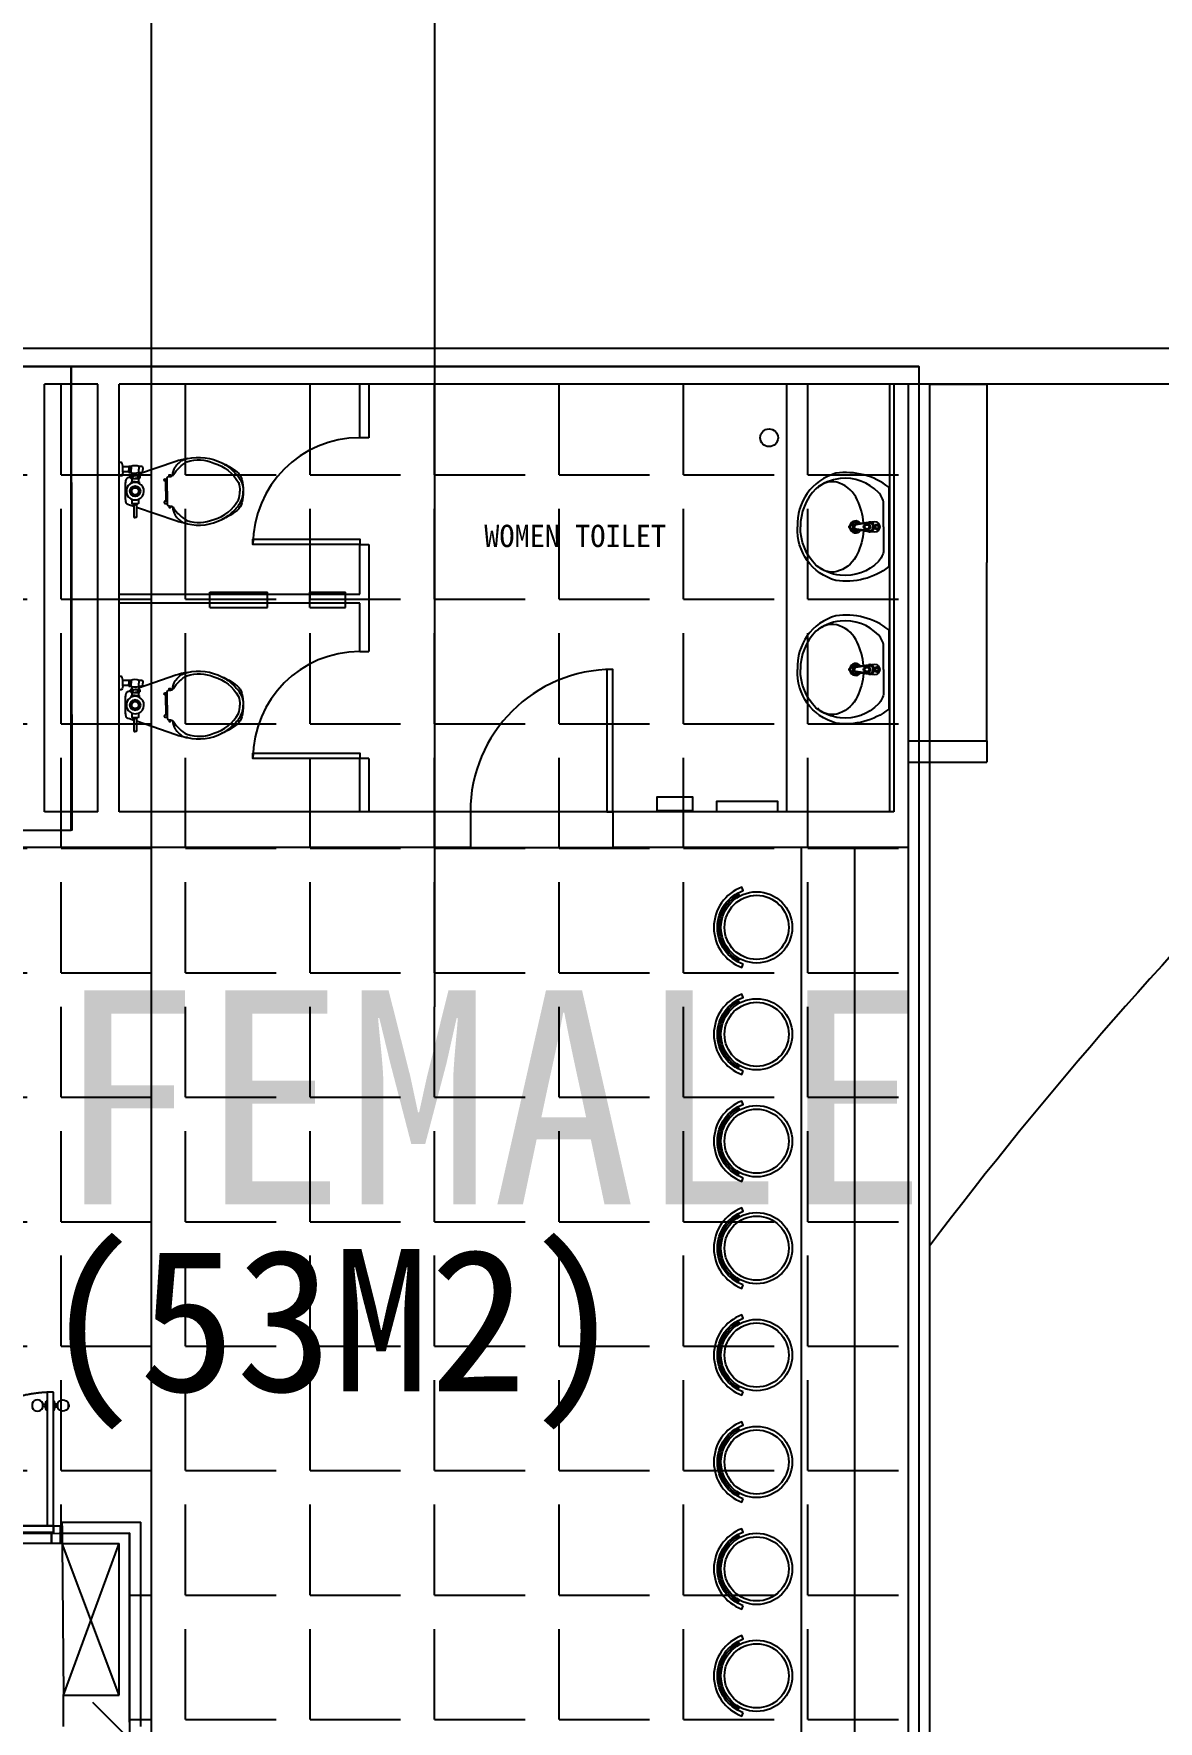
# Model space of a CAD drawing. Header units: inches. Extents: x -449189 to -231461, y -105857 to 48108.
# Drawn here: x -277508 to -271198, y -46960 to -37491 of the extents above; entities that cross this region are included whole.
import ezdxf
from ezdxf.enums import TextEntityAlignment as Align

# ---------------------------------------------------------------- set-up
doc = ezdxf.new("R2010")
doc.units = ezdxf.units.IN
doc.header["$MEASUREMENT"] = 0
doc.linetypes.add('HIDDEN', pattern=[0.375, 0.25, -0.125])
doc.linetypes.add('HIDDEN2', pattern=[0.1875, 0.125, -0.0625])
for name, color, linetype in [('AREATEXT', 3, 'Continuous'), ('C-CEILING-DOOR', 7, 'Continuous'), ('DOOR', 100, 'Continuous'), ('DOOR-SWING', 15, 'HIDDEN'), ('GRID', 8, 'Continuous'), ('HATCH', 90, 'Continuous'), ('NEW AREA', 6, 'Continuous'), ('Shop-no.', 3, 'Continuous'), ('WALL', 255, 'Continuous'), ('WC-DET', 15, 'Continuous'), ('WC-DET1', 15, 'Continuous'), ('WC-OUTL', 7, 'Continuous')]:
    doc.layers.add(name, color=color, linetype=linetype)
doc.styles.add('BLKBLD', font='STXIHEI.TTF', dxfattribs={"height": 0.45})
doc.styles.get("Standard").update_dxf_attribs({"font": 'arial.ttf'})
doc.dimstyles.new('100E-E', dxfattribs={"dimtxt": 0.15, "dimasz": 0.15, "dimexe": 0.15, "dimexo": 0.03, "dimgap": 0.15, "dimtad": 1, "dimtih": 1, "dimtoh": 1, "dimdec": 0, "dimlfac": 1000, "dimzin": 0, "dimdsep": 46, "dimtxsty": 'Standard', "dimcen": 0.1, "dimdle": 0.18, "dimclrd": 15, "dimclre": 15, "dimclrt": 202, "dimadec": 0, "dimazin": 0, "dimtfac": 0.72, "dimtdec": 0, "dimtix": 1, "dimtmove": 2, "dimatfit": 3, "dimfxl": 0, "dimtolj": 1, "dimtzin": 0, "dimarcsym": 0})
pattern_1 = [(0, (-380034.3, -67208.1), (0, 698.5), [508, -190.5]), (90, (-380034.3, -67208.1), (-698.5, 4e-14), [508, -190.5])]

# ---------------------------------------------------------------- blocks, each defined once
blk = doc.blocks.new('A$C283D6764')
at = {"layer": 'C-CEILING-DOOR', "color": 9}
blk.add_line((0.0996, 0.0784), (1.5796, 0.0784), dxfattribs=at)
at = {"layer": 'C-CEILING-DOOR', "color": 9, "linetype": 'HIDDEN2', "ltscale": 0.2}
for points in [[(0.7528, 0.143), (0.7765, 0.143, 0.67471), (0.7765, 0.2019), (0.7528, 0.2019, 0.67471)], [(0.9265, 0.143), (0.9028, 0.143, -0.67471), (0.9028, 0.2019), (0.9265, 0.2019, -0.67471)], [(0.7528, 0.0588), (0.7765, 0.0588, -0.67471), (0.7765, 0), (0.7528, 0, -0.67471)], [(0.9265, 0.0588), (0.9028, 0.0588, 0.67471), (0.9028, 0), (0.9265, 0, 0.67471)]]:
    blk.add_lwpolyline(points, format="xyb", close=True, dxfattribs=at)
for points in [[(0.7704, 0.2081), (0.7704, 0.2039), (0.7588, 0.2039), (0.7588, 0.2081)], [(0.9088, 0.2081), (0.9088, 0.2039), (0.9204, 0.2039), (0.9204, 0.2081)], [(0.7915, 0.1231), (0.7915, 0.1184), (0.7378, 0.1184), (0.7378, 0.1231), (0.7568, 0.1281), (0.7724, 0.1281)], [(0.7724, 0.1423), (0.7724, 0.1281), (0.7568, 0.1281), (0.7568, 0.1423)], [(0.8878, 0.1231), (0.8878, 0.1184), (0.9415, 0.1184), (0.9415, 0.1231), (0.9224, 0.1281), (0.9068, 0.1281)], [(0.9068, 0.1423), (0.9068, 0.1281), (0.9224, 0.1281), (0.9224, 0.1423)], [(0.7915, 0.0788), (0.7915, 0.0834), (0.7378, 0.0834), (0.7378, 0.0788), (0.7568, 0.0738), (0.7724, 0.0738)], [(0.7724, 0.0596), (0.7724, 0.0738), (0.7568, 0.0738), (0.7568, 0.0596)], [(0.8878, 0.0788), (0.8878, 0.0834), (0.9415, 0.0834), (0.9415, 0.0788), (0.9224, 0.0738), (0.9068, 0.0738)], [(0.9068, 0.0596), (0.9068, 0.0738), (0.9224, 0.0738), (0.9224, 0.0596)]]:
    blk.add_lwpolyline(points, close=True, dxfattribs=at)
at = {"layer": 'C-CEILING-DOOR'}
for points in [[(0.0896, 0.1184), (0.0496, 0.1184), (0.0496, 0.0184), (0.0996, 0.0184), (0.0996, 0.0784), (0.0896, 0.0784)], [(0.8396, 0.1184), (0.8396, 0.0834), (0.0896, 0.0834), (0.0896, 0.1184)], [(0.8396, 0.1184), (0.8396, 0.0834), (1.5896, 0.0834), (1.5896, 0.1184)], [(1.5796, 0.0684), (1.5796, 0.0784), (1.5896, 0.0784), (1.5896, 0.1184), (1.6296, 0.1184), (1.6296, 0.0184), (1.5796, 0.0184), (1.5796, 0.0784)]]:
    blk.add_lwpolyline(points, close=True, dxfattribs=at)
at = {"layer": 'C-CEILING-DOOR', "color": 9}
blk.add_lwpolyline([(1.5896, 0.1184), (1.5896, 0.0784), (1.5796, 0.0784), (1.5796, 0.0184), (0.0996, 0.0184), (0.0996, 0.0784), (0.0896, 0.0784), (0.0896, 0.1184)], close=True, dxfattribs=at)
at = {"layer": 'DOOR'}
for points in [[(0.0896, 0.8684), (0.1246, 0.8684), (0.1246, 0.1184), (0.0896, 0.1184)], [(1.5896, 0.8684), (1.5546, 0.8684), (1.5546, 0.1184), (1.5896, 0.1184)], [(0.0896, 0.1184), (0.0496, 0.1184), (0.0496, 0.0184), (0.0996, 0.0184), (0.0996, 0.0834), (0.0896, 0.0834)], [(1.5796, 0.0684), (1.5796, 0.0784), (1.5896, 0.0784), (1.5896, 0.1184), (1.6296, 0.1184), (1.6296, 0.0184), (1.5796, 0.0184), (1.5796, 0.0784)]]:
    blk.add_lwpolyline(points, close=True, dxfattribs=at)
at = {"layer": 'DOOR', "color": 8}
for points in [[(0.0496, 0.1184), (0.0496, 0.0184), (0.0396, 0.0184), (0.0396, 0.1184)], [(1.6396, 0.1184), (1.6396, 0.0184), (1.6296, 0.0184), (1.6296, 0.1184)]]:
    blk.add_lwpolyline(points, close=True, dxfattribs=at)
at = {"layer": 'DOOR-SWING', "linetype": 'Continuous'}
for points in [[(0, 0.7992), (0.0042, 0.7992), (0.0042, 0.7876), (0, 0.7876)], [(0.0658, 0.8012), (0.08, 0.8012), (0.08, 0.7856), (0.0658, 0.7856)], [(0.085, 0.8203), (0.0896, 0.8203), (0.0896, 0.7666), (0.085, 0.7666), (0.08, 0.7856), (0.08, 0.8012)], [(0.1293, 0.8203), (0.1246, 0.8203), (0.1246, 0.7666), (0.1293, 0.7666), (0.1343, 0.7856), (0.1343, 0.8012)], [(0.1485, 0.8012), (0.1343, 0.8012), (0.1343, 0.7856), (0.1485, 0.7856)], [(1.5308, 0.8012), (1.545, 0.8012), (1.545, 0.7856), (1.5308, 0.7856)], [(1.55, 0.8203), (1.5546, 0.8203), (1.5546, 0.7666), (1.55, 0.7666), (1.545, 0.7856), (1.545, 0.8012)], [(1.5943, 0.8203), (1.5896, 0.8203), (1.5896, 0.7666), (1.5943, 0.7666), (1.5993, 0.7856), (1.5993, 0.8012)], [(1.6135, 0.8012), (1.5993, 0.8012), (1.5993, 0.7856), (1.6135, 0.7856)], [(1.6793, 0.7992), (1.6751, 0.7992), (1.6751, 0.7876), (1.6793, 0.7876)]]:
    blk.add_lwpolyline(points, close=True, dxfattribs=at)
for points in [[(0.065, 0.7816), (0.065, 0.8053, 0.67471), (0.0062, 0.8053), (0.0062, 0.7816, 0.67471)], [(0.1492, 0.7816), (0.1492, 0.8053, -0.67471), (0.2081, 0.8053), (0.2081, 0.7816, -0.67471)], [(1.53, 0.7816), (1.53, 0.8053, 0.67471), (1.4712, 0.8053), (1.4712, 0.7816, 0.67471)], [(1.6142, 0.7816), (1.6142, 0.8053, -0.67471), (1.6731, 0.8053), (1.6731, 0.7816, -0.67471)]]:
    blk.add_lwpolyline(points, format="xyb", close=True, dxfattribs=at)
at = {"layer": 'DOOR-SWING'}
blk.add_lwpolyline([(0.0496, 0.0184), (0.0496, 0.1184), (1.6296, 0.1184), (1.6296, 0.0184)], close=True, dxfattribs=at)
for centre, start, end in [((0.0896, 0.1184), 0, 88.13133), ((1.5896, 0.1184), 91.86867, 180)]:
    blk.add_arc(centre, 0.75, start, end, dxfattribs=at)
blk = doc.blocks.new('A$C7E004732')
blk.add_blockref('A$C283D6764', (0, 0))
blk = doc.blocks.new('A$C5353')
at = {"layer": 'WC-DET1', "color": 7}
for p, q in [((0.1116, 0.3848), (0.1116, 0.3887)), ((0.1116, 0.3601), (0.1116, 0.3848)), ((0.2354, 0.3952), (0.2266, 0.3952)), ((0.2354, 0.3905), (0.2354, 0.3952)), ((0.2533, 0.3905), (0.2354, 0.3905)), ((0.2354, 0.3725), (0.2354, 0.3905)), ((0.2533, 0.3932), (0.2533, 0.3905)), ((0.2533, 0.3905), (0.2533, 0.3544)), ((0.2566, 0.3986), (0.2626, 0.3986)), ((0.27, 0.3905), (0.27, 0.3544)), ((0.288, 0.3958), (0.3059, 0.3958)), ((0.291, 0.4424), (0.3207, 0.4424)), ((0.3237, 0.3958), (0.3059, 0.3958)), ((0.1116, 0.3562), (0.1116, 0.3601)), ((0.2354, 0.3497), (0.2266, 0.3497)), ((0.2354, 0.3725), (0.2354, 0.3544)), ((0.2354, 0.3544), (0.2354, 0.3497)), ((0.2533, 0.3544), (0.2354, 0.3544)), ((0.2533, 0.3544), (0.2533, 0.3517)), ((0.2778, 0.3544), (0.27, 0.3544)), ((0.27, 0.3544), (0.27, 0.3529)), ((0.27, 0.3529), (0.27, 0.3517))]:
    blk.add_line(p, q, dxfattribs=at)
at = {"layer": 'WC-DET1'}
for p, q in [((0.2547, 0.3886), (0.2616, 0.3886)), ((0.256, 0.3864), (0.2616, 0.3864)), ((0.2565, 0.3864), (0.2565, 0.3886)), ((0.2667, 0.3886), (0.2616, 0.3886)), ((0.2673, 0.3864), (0.2616, 0.3864)), ((0.2685, 0.3886), (0.2667, 0.3886)), ((0.2667, 0.3864), (0.2667, 0.3886)), ((0.3044, 0.398), (0.3044, 0.4066)), ((0.3073, 0.398), (0.3073, 0.4066)), ((0.2547, 0.3561), (0.2616, 0.3561)), ((0.256, 0.3584), (0.2616, 0.3584)), ((0.2565, 0.3561), (0.2565, 0.3584)), ((0.2673, 0.3584), (0.2616, 0.3584)), ((0.2685, 0.3561), (0.2616, 0.3561)), ((0.2667, 0.3561), (0.2667, 0.3584)), ((0.2882, 0.3512), (0.3059, 0.3512)), ((0.3235, 0.3512), (0.3059, 0.3512))]:
    blk.add_line(p, q, dxfattribs=at)
at = {"layer": 'WC-DET1', "color": 7}
for points in [[(0.1049, 0.3797), (0.0966, 0.3797)], [(0.1066, 0.3797), (0.1049, 0.3797)], [(0.1116, 0.3848), (0.1066, 0.381), (0.1066, 0.3797)], [(0.1066, 0.3797), (0.1066, 0.3725)], [(0.1374, 0.3919), (0.1138, 0.3919), (0.1116, 0.3887)], [(0.2351, 0.3953), (0.2266, 0.3953)], [(0.3197, 0.4087), (0.292, 0.4087)], [(0.1066, 0.3652), (0.0999, 0.3652), (0.0916, 0.3652)], [(0.1066, 0.3652), (0.1066, 0.3725)], [(0.1116, 0.3601), (0.1066, 0.3639), (0.1066, 0.3652)], [(0.1374, 0.353), (0.1138, 0.353), (0.1116, 0.3562)], [(0.2351, 0.3496), (0.2266, 0.3496)], [(0.2667, 0.3462), (0.2566, 0.3462)]]:
    blk.add_lwpolyline(points, dxfattribs=at)
at = {"layer": 'WC-DET1'}
blk.add_lwpolyline([(0.2117, 0.3725), (0.1972, 0.3974), (0.1684, 0.3974), (0.154, 0.3725), (0.1684, 0.3475), (0.1972, 0.3475)], close=True, dxfattribs=at)
for points in [[(0.256, 0.3864, 0.092516), (0.2532, 0.3724, 0.722249)], [(0.2547, 0.3886, -0.185914), (0.2533, 0.3932, -0.331757)], [(0.2673, 0.3864, -0.092516), (0.27, 0.3724, -0.722249)], [(0.2685, 0.3886, 0.185914), (0.27, 0.3932, 0.331757)], [(0.2886, 0.406, -0.300328), (0.3044, 0.4066), (0.3059, 0.4066, -0.24821)], [(0.2886, 0.3986, 0.300328), (0.3044, 0.398), (0.3059, 0.398, 0.24821)], [(0.3231, 0.406, 0.300328), (0.3073, 0.4066), (0.3059, 0.4066, 0.24821)], [(0.3231, 0.3986, -0.300328), (0.3073, 0.398), (0.3059, 0.398, -0.24821)], [(0.256, 0.3584, -0.092516), (0.2532, 0.3724, -0.722249)], [(0.2547, 0.3561, 0.179058), (0.2533, 0.3517, 0.331757)], [(0.2673, 0.3584, 0.092516), (0.27, 0.3724, 0.722249)], [(0.2685, 0.3561, -0.179058), (0.27, 0.3517, -0.331757)], [(0.1269, 0.1927), (0.1269, 0.2045, 0.772947), (0.1142, 0.2034), (0.1145, 0.1927)], [(0.2387, 0.1927), (0.2387, 0.2045, -0.772947), (0.2514, 0.2034), (0.2511, 0.1927)], [(0.0948, 0.1626, -0.059955), (0.0901, 0.1571, 0.138221), (0.0188, 0.0817, 0.191859), (0.0248, -0.069, 0.198216), (0.1346, -0.2072, 0.098339), (0.1828, -0.2152, 3.291094)], [(0.2708, 0.1626, 0.059955), (0.2756, 0.1571, -0.138221), (0.3469, 0.0817, -0.191859), (0.3409, -0.069, -0.198216), (0.2311, -0.2072, -0.098339), (0.1828, -0.2152, -3.291094)]]:
    blk.add_lwpolyline(points, format="xyb", dxfattribs=at)
at = {"layer": 'WC-DET1', "color": 7}
for points in [[(0.2533, 0.3932, -0.104016), (0.254, 0.3959, -0.331757)], [(0.254, 0.3959, -0.141437), (0.2566, 0.3986, -0.331757)], [(0.2864, 0.3905, 0.143468), (0.2871, 0.3544)], [(0.2533, 0.3517, 0.256176), (0.2566, 0.3462, 0.331757)], [(0.27, 0.3517, -0.256176), (0.2667, 0.3462, -0.331757)], [(0.1145, 0.1927), (0.1081, 0.1927, 0.286592), (0.102, 0.1889), (0.0997, 0.1747, -0.109188), (0.0948, 0.1626, 0.138221)], [(0.1269, 0.1927), (0.1145, 0.1927, 0.286592)], [(0.1828, 0.1927), (0.1269, 0.1927, 0.286592)], [(0.1828, 0.1927), (0.2387, 0.1927, -0.286592)], [(0.2387, 0.1927), (0.2511, 0.1927, -0.286592)], [(0.2511, 0.1927), (0.2576, 0.1927, -0.286592), (0.2637, 0.1889), (0.266, 0.1747, 0.109188), (0.2708, 0.1626, -0.138221)], [(0.0949, 0.1625, 0.131326), (0.0477, 0.1472, 0.121593), (0.0069, 0.1037, 0.022515), (0, 0.0793, 0.072582)], [(0.2708, 0.1625, -0.131326), (0.3179, 0.1472, -0.121593), (0.3588, 0.1037, -0.022515), (0.3656, 0.0793, -0.072582)], [(0.0242, -0.114, 0.05925), (0.0616, -0.169, 0.072582), (0.1174, -0.2171, 0.138037), (0.1828, -0.2337, 1.863946)], [(0.3414, -0.114, -0.05925), (0.3041, -0.169, -0.072582), (0.2483, -0.2171, -0.138037), (0.1828, -0.2337, -1.863946)]]:
    blk.add_lwpolyline(points, format="xyb", dxfattribs=at)
at = {"layer": 'WC-DET1'}
for points in [[(0.1828, 0.2003), (0.1269, 0.2008)], [(0.1828, 0.2003), (0.2387, 0.2008)], [(0.1008, 0.1817), (0.0907, 0.1819), (0.0907, 0.1734), (0.0994, 0.1734)], [(0.2649, 0.1817), (0.2749, 0.1819), (0.2749, 0.1734), (0.2662, 0.1734)]]:
    blk.add_lwpolyline(points, dxfattribs=at)
at = {"layer": 'WC-DET1', "color": 7}
blk.add_circle((0.1828, 0.3725), 0.0293, dxfattribs=at)
at = {"layer": 'WC-DET1'}
blk.add_circle((0.1828, 0.3725), 0.0195, dxfattribs=at)
at = {"layer": 'WC-DET1', "color": 7}
for start, end in [(156.83637, 203.16363), (142.09322, 156.83637), (37.90678, 142.09322), (27.40934, 37.90678), (203.16363, 332.59066)]:
    blk.add_arc((0.1828, 0.3725), 0.0494, start, end, dxfattribs=at)
at = {"layer": 'WC-DET1'}
blk.add_arc((0.1828, 0.3725), 0.0494, 332.59066, 27.40934, dxfattribs=at)
at = {"layer": 'WC-OUTL'}
for p, q in [((0.1439, 0.427), (0.2218, 0.427)), ((0.2626, 0.3986), (0.2667, 0.3986)), ((0.27, 0.3932), (0.27, 0.3905)), ((0.2864, 0.3905), (0.27, 0.3905)), ((0.292, 0.4087), (0.292, 0.4424)), ((0.3197, 0.4087), (0.3197, 0.4424)), ((0.2827, 0.3544), (0.2778, 0.3544)), ((0.2871, 0.3544), (0.2827, 0.3544))]:
    blk.add_line(p, q, dxfattribs=at)
for points in [[(0.0966, 0.3797), (0.037, 0.3797), (0.0366, 0.3796, 0.366639), (0.0343, 0.3769), (0.0343, 0.3725)], [(0.0966, 0.3797), (0.1049, 0.4039, -0.307161)], [(0.1049, 0.4039), (0.108, 0.4129, -0.321568), (0.1189, 0.4238, -0.01768), (0.1439, 0.427, -0.045093)], [(0.2218, 0.427, -0.01768), (0.2468, 0.4238, -0.157709)], [(0.2608, 0.4039), (0.2577, 0.4129, 0.321568), (0.2468, 0.4238, 0.01768)], [(0.2626, 0.3986), (0.2608, 0.4039, 0.307161)], [(0.2678, 0.3978, 0.050883), (0.2667, 0.3986, 0.331757)], [(0.27, 0.3932, 0.195753), (0.2678, 0.3978, 0.331757)], [(0.291, 0.4424), (0.2886, 0.4424, 0.031205), (0.2738, 0.4448, -0.369937), (0.2682, 0.4512), (0.2682, 0.4616)], [(0.2886, 0.4087), (0.2886, 0.3972, 0.02754), (0.2864, 0.3905)], [(0.3231, 0.4087), (0.3231, 0.3972, -0.189071), (0.3231, 0.3503), (0.3231, 0.3376, -0.330641), (0.3122, 0.3303)], [(0.3207, 0.4424), (0.3232, 0.4424, -0.031205), (0.3379, 0.4448, 0.369937), (0.3435, 0.4512), (0.3435, 0.4616)], [(0, 0.0793, -0.046321), (0.016, 0.1449), (0.0916, 0.3652, -0.307161)], [(0.0916, 0.3652), (0.037, 0.3652), (0.0366, 0.3653, -0.366639), (0.0343, 0.368), (0.0343, 0.3725)], [(0.3656, 0.0793, 0.046321), (0.3497, 0.1449), (0.2778, 0.3544, 0.307161)], [(0.2871, 0.3544, 0.016838), (0.2886, 0.3503), (0.2886, 0.3376, 0.378181), (0.2974, 0.3303)], [(0, 0.0793, 0.178521), (0.0242, -0.114, 0.072582)], [(0.3656, 0.0793, -0.178521), (0.3414, -0.114, -0.072582)], [(0.3414, -0.114, -0.030798), (0.3216, -0.1543, -0.043191), (0.2904, -0.1995, -0.160755), (0.2483, -0.226, -0.058538), (0.1828, -0.2343, -0.058538), (0.1173, -0.226, -0.160755), (0.0752, -0.1995, -0.043191), (0.044, -0.1543, -0.030798), (0.0242, -0.114)]]:
    blk.add_lwpolyline(points, format="xyb", dxfattribs=at)
for points in [[(0.2682, 0.4616), (0.3435, 0.4616)], [(0.292, 0.4087), (0.2886, 0.4087)], [(0.3231, 0.4087), (0.3197, 0.4087)], [(0.2974, 0.3303), (0.3048, 0.3303)], [(0.3122, 0.3303), (0.3048, 0.3303)]]:
    blk.add_lwpolyline(points, dxfattribs=at)
at = {"color": 4, "flags": 3}
blk.add_attdef('SERIAL', text='', height=0.025, dxfattribs=at).set_placement((0.1708, 0.001), align=Align.CENTER)
blk = doc.blocks.new('A$C3095')
at = {"layer": 'WC-DET', "color": 7}
blk.add_lwpolyline([(0.2626, 0.4151, 0.462811), (0.2356, 0.4461, 0.462811), (0.2086, 0.4151)], format="xyb", dxfattribs=at)
at = {"layer": 'WC-DET', "color": 15}
blk.add_circle((0.2356, 0.4606), 0.0143, dxfattribs=at)
at = {"layer": 'WC-DET1', "color": 15}
for p, q in [((0.1973, 0.3404), (0.2196, 0.3404)), ((0.2516, 0.3404), (0.2739, 0.3404))]:
    blk.add_line(p, q, dxfattribs=at)
at = {"layer": 'WC-DET1'}
blk.add_line((0.2356, 0.3021), (0.2356, 0.3047), dxfattribs=at)
at = {"layer": 'WC-DET1', "color": 15}
for points in [[(0.2356, 0.4979), (0.1039, 0.4979, 0.162185), (0.0421, 0.4687, 0.233161), (-0.0359, 0.2543, 0.143977), (0.021, 0.1178, 0.196219), (0.2356, 0.0305, 0.668877)], [(0.2356, 0.4979), (0.3673, 0.4979, -0.162185), (0.4291, 0.4687, -0.233161), (0.5071, 0.2543, -0.143977), (0.4502, 0.1178, -0.196219), (0.2356, 0.0305, -0.668877)], [(0.2136, 0.4171, -0.414214), (0.2356, 0.4381, -0.685598)], [(0.2136, 0.4171), (0.2236, 0.3435, 0.389882), (0.2356, 0.3335, 1.391857)], [(0.2576, 0.4171, 0.414214), (0.2356, 0.4381, 0.685598)], [(0.2576, 0.4171), (0.2476, 0.3435, -0.389882), (0.2356, 0.3335, -1.391857)], [(0.2476, 0.3222, -0.389882), (0.2356, 0.3122, -0.230616), (0.2263, 0.3162, -0.146126), (0.2236, 0.3222)]]:
    blk.add_lwpolyline(points, format="xyb", dxfattribs=at)
at = {"layer": 'WC-DET1', "color": 7}
for points in [[(0.2236, 0.3222), (0.2216, 0.3342, -0.090943), (0.2196, 0.3405), (0.2136, 0.3821), (0.2086, 0.4151), (0.2054, 0.4465, -0.413838), (0.2356, 0.4759, -0.413838), (0.2658, 0.4465), (0.2626, 0.4151), (0.2576, 0.3821), (0.2516, 0.3405, -0.090943), (0.2496, 0.3342), (0.2476, 0.3222, -0.482882)], [(0.2132, 0.3847, 0.090194), (0.0828, 0.3501, 0.192225), (-0.0099, 0.251, 0.303637), (0.0178, 0.126)], [(0.258, 0.3847, -0.090194), (0.3884, 0.3501, -0.192225), (0.4811, 0.251, -0.303637), (0.4535, 0.126)], [(0.2216, 0.3342, 0.245866), (0.2356, 0.3245, 0.245866), (0.2496, 0.3342)], [(0.2476, 0.3222), (0.2466, 0.3147, -0.409667), (0.2356, 0.3047, -0.409667), (0.2246, 0.3147), (0.2236, 0.3222)]]:
    blk.add_lwpolyline(points, format="xyb", dxfattribs=at)
at = {"layer": 'WC-DET1', "color": 15}
for centre, radius in [((0.2356, 0.4041), 0.019), ((0.2356, 0.4041), 0.012), ((0.2356, 0.4606), 0.0089)]:
    blk.add_circle(centre, radius, dxfattribs=at)
for radius, start, end in [(0.0335, 126.39608, 256.26016), (0.0244, 138.65575, 241.67352), (0.0335, 283.73984, 53.60392), (0.0244, 298.32648, 41.34425)]:
    blk.add_arc((0.2356, 0.3404), radius, start, end, dxfattribs=at)
at = {"layer": 'WC-OUTL'}
blk.add_line((0.0129, 0.5272), (0.4583, 0.5272), dxfattribs=at)
for points in [[(0.0129, 0.5272, 0.204824), (-0.0652, 0.2299, 0.352064), (0.2356, 0.0149, 0.821397)], [(0.4583, 0.5272, -0.204824), (0.5364, 0.2299, -0.352064), (0.2356, 0.0149, -0.821397)]]:
    blk.add_lwpolyline(points, format="xyb", dxfattribs=at)
blk = doc.blocks.new('*D178')
at = {"layer": 'DEFPOINTS', "color": 0, "transparency": 16777216}
for p in [(-272581, -41457.8), (-272601.5, -41577.8), (-272159.1, -41577.8)]:
    blk.add_point(p, dxfattribs=at)
at = {"layer": 'WALL', "color": 15, "lineweight": -2, "transparency": 16777216}
for p, q in [((-272581, -41457.8), (-272159, -41457.8)), ((-272159.1, -41457.9), (-272159.1, -41577.6)), ((-272601.5, -41577.8), (-272159, -41577.8))]:
    blk.add_line(p, q, dxfattribs=at)
at = {"layer": 'WALL', "color": 15, "transparency": 16777216}
for points in [[(-272159.2, -41457.9), (-272159.1, -41457.9), (-272159.1, -41457.8)], [(-272159.2, -41577.6), (-272159.1, -41577.6), (-272159.1, -41577.8)]]:
    blk.add_solid(points, dxfattribs=at)
at = {"layer": 'WALL', "color": 202, "transparency": 16777216, "insert": (-271756.4, -41517.8), "char_height": 0.15, "attachment_point": 5}
blk.add_mtext('\\A1;120000', dxfattribs=at)
blk = doc.blocks.new('*D179')
at = {"layer": 'DEFPOINTS', "color": 0, "transparency": 16777216}
for p in [(-272481.5, -39457.8), (-272601.5, -41457.8), (-272159.1, -41457.8)]:
    blk.add_point(p, dxfattribs=at)
at = {"layer": 'WALL', "color": 15, "lineweight": -2, "transparency": 16777216}
for p, q in [((-272481.5, -39457.8), (-272159, -39457.8)), ((-272159.1, -39457.9), (-272159.1, -40457.6)), ((-272159.1, -41457.6), (-272159.1, -40458)), ((-272601.5, -41457.8), (-272159, -41457.8))]:
    blk.add_line(p, q, dxfattribs=at)
at = {"layer": 'WALL', "color": 15, "transparency": 16777216}
for points in [[(-272159.2, -39457.9), (-272159.1, -39457.9), (-272159.1, -39457.8)], [(-272159.2, -41457.6), (-272159.1, -41457.6), (-272159.1, -41457.8)]]:
    blk.add_solid(points, dxfattribs=at)
at = {"layer": 'WALL', "color": 202, "transparency": 16777216, "insert": (-272159.1, -40457.8), "char_height": 0.15, "attachment_point": 5}
blk.add_mtext('\\A1;2000000', dxfattribs=at)

msp = doc.modelspace()

# ---------------------------------------------------------------- hatches: boundary and pattern name
at = {"layer": 'HATCH'}
h = msp.add_hatch(dxfattribs=at)
h.set_pattern_fill('GRASS', color=141, scale=70, style=0)
h.set_pattern_definition([(90, (-380034.3, -67208.1), (-1257.235, 1257.235), [333.375, -2181.095]), (45, (-380034.3, -67208.1), (-1257.236, 1257.236), [333.375, -1444.625]), (135, (-380034.3, -67208.1), (-1257.236, -1257.236), [333.375, -1444.625])])
edge = h.paths.add_edge_path()
edge.add_line((-340288.2071, -11298.8439), (-336119.2455, -9723.545))
edge.add_line((-336119.2455, -9723.545), (-335508.3507, -9497.5812))
edge.add_line((-335508.3507, -9497.5812), (-335512.444, -2505.503))
edge.add_line((-335512.444, -2505.503), (-334540.4625, -2573.9117))
edge.add_line((-334540.4625, -2573.9117), (-333854.8554, -2620.0794))
edge.add_line((-333854.8554, -2620.0794), (-333388.2316, -2650.4541))
edge.add_line((-333388.2316, -2650.4541), (-333388.2149, -7349.5129))
edge.add_line((-333388.2149, -7349.5129), (-332068.2238, -7349.5128))
edge.add_line((-332068.2238, -7349.5128), (-332068.2228, -7069.5141))
edge.add_line((-332068.2228, -7069.5141), (-331148.2187, -7069.5112))
edge.add_line((-331148.2187, -7069.5112), (-331148.2187, -7349.5128))
edge.add_line((-331148.2187, -7349.5128), (-322288.2304, -7346.1635))
edge.add_line((-322288.2304, -7346.1635), (-322288.2225, -9562.3965))
edge.add_line((-322288.2225, -9562.3965), (-322288.2204, -10149.5262))
edge.add_line((-322288.2204, -10149.5262), (-311588.2352, -10149.5262))
edge.add_line((-311588.2352, -10149.5262), (-288008.221, -10149.5262))
edge.add_line((-288008.221, -10149.5262), (-288008.2228, -6519.5143))
edge.add_line((-288008.2228, -6519.5143), (-285608.2221, -6519.5142))
edge.add_line((-285608.2221, -6519.5142), (-285608.2214, -7289.542))
edge.add_line((-285608.2214, -7289.542), (-285448.2202, -7289.5149))
edge.add_line((-285448.2202, -7289.5149), (-285448.2432, -16605.3066))
edge.add_line((-285448.2432, -16605.3066), (-290895.3777, -16605.3066))
edge.add_line((-290895.3777, -16605.3066), (-289343.3241, -18123.0736))
edge.add_line((-289343.3241, -18123.0736), (-289343.3241, -21992.1764))
edge.add_line((-289343.3241, -21992.1764), (-290467.0658, -23134.5311))
edge.add_line((-290467.0658, -23134.5311), (-290498.1914, -37040.7856))
edge.add_line((-290498.1914, -37040.7856), (-289343.3241, -38157.4688))
edge.add_line((-289343.3241, -38157.4688), (-289346.7413, -41660.7129))
edge.add_line((-289346.7413, -41660.7129), (-290789.917, -43073.7458))
edge.add_line((-290789.917, -43073.7458), (-285498.3181, -43073.7458))
edge.add_line((-285498.3181, -43073.7458), (-285496.0031, -43115.8086))
edge.add_line((-285496.0031, -43115.8086), (-282687.0942, -45909.9083))
edge.add_line((-282687.0942, -45909.9083), (-276970.3509, -45904.7619))
edge.add_line((-276970.3509, -45904.7619), (-276970.3509, -48029.5128))
edge.add_line((-276970.3509, -48029.5128), (-285608.318, -48029.5128))
edge.add_line((-285608.318, -48029.5128), (-285608.3181, -52836.7162))
edge.add_line((-285608.3181, -52836.7162), (-286348.3155, -53015.517))
edge.add_line((-286348.3155, -53015.517), (-286516.7891, -53055.0808))
edge.add_line((-286516.7891, -53055.0808), (-287110.9356, -53191.2398))
edge.add_line((-287110.9356, -53191.2398), (-287636.3392, -53307.2906))
edge.add_line((-287636.3392, -53307.2906), (-288280.2221, -53443.9679))
edge.add_line((-288280.2221, -53443.9679), (-288782.4444, -53546.3581))
edge.add_line((-288782.4444, -53546.3581), (-289192.7738, -53627.2828))
edge.add_line((-289192.7738, -53627.2828), (-289609.1348, -53706.8959))
edge.add_line((-289609.1348, -53706.8959), (-290101.9463, -53797.883))
edge.add_line((-290101.9463, -53797.883), (-290653.7187, -53895.5982))
edge.add_line((-290653.7187, -53895.5982), (-291270.1366, -53999.5884))
edge.add_line((-291270.1366, -53999.5884), (-291699.1627, -54068.7553))
edge.add_line((-291699.1627, -54068.7553), (-292231.0385, -54150.8586))
edge.add_line((-292231.0385, -54150.8586), (-292875.9103, -54245.011))
edge.add_line((-292875.9103, -54245.011), (-293705.8929, -54357.525))
edge.add_line((-293705.8929, -54357.525), (-293995.7321, -54394.5262))
edge.add_line((-293995.7321, -54394.5262), (-294408.3241, -54445.1592))
edge.add_line((-294408.3241, -54445.1592), (-294408.3241, -53539.5795))
edge.add_line((-294408.3241, -53539.5795), (-300783.3181, -53539.5795))
edge.add_line((-300783.3181, -53539.5795), (-300783.3181, -54926.0554))
edge.add_line((-300783.3181, -54926.0554), (-300984.5052, -54932.0826))
edge.add_line((-300984.5052, -54932.0826), (-301461.242, -54944.1408))
edge.add_line((-301461.242, -54944.1408), (-302594.0659, -54960.253))
edge.add_line((-302594.0659, -54960.253), (-303474.0513, -54960.5922))
edge.add_line((-303474.0513, -54960.5922), (-304791.0427, -54941.2082))
edge.add_line((-304791.0427, -54941.2082), (-305176.7692, -54931.0136))
edge.add_line((-305176.7692, -54931.0136), (-305783.1151, -54910.8475))
edge.add_line((-305783.1151, -54910.8475), (-307476.4691, -54827.6872))
edge.add_line((-307476.4691, -54827.6872), (-308341.0607, -54769.9499))
edge.add_line((-308341.0607, -54769.9499), (-309838.7068, -54645.4082))
edge.add_line((-309838.7068, -54645.4082), (-310626.0552, -54567.4147))
edge.add_line((-310626.0552, -54567.4147), (-311469.8373, -54474.2138))
edge.add_line((-311469.8373, -54474.2138), (-312374.1162, -54363.242))
edge.add_line((-312374.1162, -54363.242), (-312476.3441, -54349.9727))
edge.add_line((-312476.3441, -54349.9727), (-312636.4866, -54328.8898))
edge.add_line((-312636.4866, -54328.8898), (-313090.9646, -54256.5062))
edge.add_line((-313090.9646, -54256.5062), (-313685.9245, -54148.7118))
edge.add_line((-313685.9245, -54148.7118), (-314664.5903, -53966.3051))
edge.add_line((-314664.5903, -53966.3051), (-315582.5073, -53789.4467))
edge.add_line((-315582.5073, -53789.4467), (-316457.9292, -53615.551))
edge.add_line((-316457.9292, -53615.551), (-317680.8645, -53364.051))
edge.add_line((-317680.8645, -53364.051), (-318715.3535, -53143.471))
edge.add_line((-318715.3535, -53143.471), (-319826.7598, -52898.452))
edge.add_line((-319826.7598, -52898.452), (-320519.3217, -52741.5431))
edge.add_line((-320519.3217, -52741.5431), (-321348.3155, -52549.4388))
edge.add_line((-321348.3155, -52549.4388), (-322096.6306, -52372.0072))
edge.add_line((-322096.6306, -52372.0072), (-322919.3065, -52172.5226))
edge.add_line((-322919.3065, -52172.5226), (-323528.6676, -52021.7675))
edge.add_line((-323528.6676, -52021.7675), (-324690.0906, -51727.3435))
edge.add_line((-324690.0906, -51727.3435), (-325741.8803, -51452.6499))
edge.add_line((-325741.8803, -51452.6499), (-326607.9305, -51220.6831))
edge.add_line((-326607.9305, -51220.6831), (-327359.6197, -51015.094))
edge.add_line((-327359.6197, -51015.094), (-328180.0259, -50786.18))
edge.add_line((-328180.0259, -50786.18), (-328941.3725, -50569.4966))
edge.add_line((-328941.3725, -50569.4966), (-329798.6195, -50320.5956))
edge.add_line((-329798.6195, -50320.5956), (-330205.1413, -50200.4623))
edge.add_line((-330205.1413, -50200.4623), (-330652.2059, -50066.5422))
edge.add_line((-330652.2059, -50066.5422), (-331102.5812, -49929.7113))
edge.add_line((-331102.5812, -49929.7113), (-331377.8045, -49845.1432))
edge.add_line((-331377.8045, -49845.1432), (-331988.6519, -49654.8606))
edge.add_line((-331988.6519, -49654.8606), (-333136.6276, -49287.5546))
edge.add_line((-333136.6276, -49287.5546), (-333995.7574, -49004.3186))
edge.add_line((-333995.7574, -49004.3186), (-334680.7346, -48773.3357))
edge.add_line((-334680.7346, -48773.3357), (-335777.3888, -48393.9214))
edge.add_line((-335777.3888, -48393.9214), (-336572.2598, -48111.4636))
edge.add_line((-336572.2598, -48111.4636), (-337362.1185, -47824.53))
edge.add_line((-337362.1185, -47824.53), (-338274.9824, -47485.0795))
edge.add_line((-338274.9824, -47485.0795), (-339501.5617, -47015.6204))
edge.add_line((-339501.5617, -47015.6204), (-340348.3181, -46674.0196))
edge.add_line((-340348.3181, -46674.0196), (-340924.1168, -46451.7427))
edge.add_line((-340924.1168, -46451.7427), (-341956.4836, -46029.3034))
edge.add_line((-341956.4836, -46029.3034), (-343181.5851, -45513.3685))
edge.add_line((-343181.5851, -45513.3685), (-344012.137, -45154.455))
edge.add_line((-344012.137, -45154.455), (-344856.511, -44781.9126))
edge.add_line((-344856.511, -44781.9126), (-345617.4163, -44439.52))
edge.add_line((-345617.4163, -44439.52), (-346395.6587, -44082.7138))
edge.add_line((-346395.6587, -44082.7138), (-347363.8794, -43629.3731))
edge.add_line((-347363.8794, -43629.3731), (-348780.7275, -42888.3236))
edge.add_line((-348780.7275, -42888.3236), (-349298.3176, -42888.3236))
edge.add_line((-349298.3176, -42888.3236), (-349298.3135, -15241.5566))
edge.add_line((-349298.3135, -15241.5566), (-345735.4049, -13623.97))
edge.add_line((-345735.4049, -13623.97), (-344247.3098, -12964.3974))
edge.add_line((-344247.3098, -12964.3974), (-342967.66, -12411.9553))
edge.add_line((-342967.66, -12411.9553), (-342295.9956, -12127.3872))
edge.add_line((-342295.9956, -12127.3872), (-341103.1645, -11631.0893))
edge.add_line((-341103.1645, -11631.0893), (-340288.2156, -11298.6419))
h = msp.add_hatch(dxfattribs=at)
h.set_pattern_fill('ANGLE', color=8, scale=100, style=0)
h.set_pattern_definition(pattern_1)
h.paths.add_polyline_path([(-277297.9627, -39357.791), (-277295.0637, -41960.1766), (-279094.9635, -41962.1817), (-279098.299, -45914.7026), (-282686.7474, -45909.9083), (-285495.6564, -43115.8086), (-285497.9628, -43073.9479), (-285490.9409, -39357.5889)])
h = msp.add_hatch(dxfattribs=at)
h.set_pattern_fill('ANGLE', color=8, scale=100, style=0)
h.set_pattern_definition(pattern_1)
h.paths.add_polyline_path([(-272541.397, -48393.7443), (-276967.964, -50158.2846), (-276968.0914, -48029.5128), (-276970.0076, -45900.899), (-278947.9714, -45913.5398), (-279098.3076, -45914.5006), (-279094.9721, -41961.9796), (-277297.9713, -41959.9778), (-277297.9713, -39357.5889), (-272541.397, -39357.5889)])

# ---------------------------------------------------------------- linework, layer by layer
msp.add_lwpolyline([(-285447.8964, -16605.3066), (-290895.0309, -16605.3066), (-289342.9774, -18123.0736), (-289342.9774, -21992.1764), (-290466.7191, -23134.5311), (-290497.8447, -37040.7856), (-289342.9774, -38157.4688), (-289346.3946, -41660.7129), (-290789.5702, -43073.7458), (-285497.9714, -43073.7458), (-285495.6564, -43115.8086), (-282686.7474, -45909.9083), (-276970.0042, -45904.7619), (-276970.0042, -48029.5128), (-285607.9713, -48029.5128)])
at = {"color": 5}
for points in [[(-290789.917, -43073.7458), (-285498.3181, -43073.7458), (-285496.0031, -43115.8086), (-282687.0942, -45909.9083), (-276970.3509, -45904.7619), (-276970.3509, -48029.5128), (-285608.318, -48029.5128), (-285608.3181, -52836.7162), (-286348.3155, -53015.517)], [(-290789.6681, -43073.7458), (-285498.0693, -43073.7458), (-285495.7542, -43115.8086), (-282686.8453, -45909.9083), (-276970.102, -45904.7619), (-276970.102, -48029.5128), (-285608.0692, -48029.5128), (-285608.0692, -52836.7162), (-286348.0666, -53015.517)]]:
    msp.add_lwpolyline(points, dxfattribs=at)
at = {"layer": 'GRID'}
msp.add_line((-276848.203, 3188.9239), (-276848.203, -66985.2816), dxfattribs=at)
at = {"layer": 'NEW AREA', "color": 1}
msp.add_lwpolyline([(-277297.9627, -39357.791), (-277295.0637, -41960.1766), (-279094.9635, -41962.1817), (-279098.299, -45914.7026), (-282686.7474, -45909.9083), (-285495.6564, -43115.8086), (-285497.9628, -43073.9479), (-285490.9409, -39357.5889), (-277297.9627, -39357.791)], dxfattribs=at)
at = {"layer": 'NEW AREA', "color": 30}
msp.add_lwpolyline([(-272541.397, -48393.7443), (-276967.964, -50158.2846), (-276968.0914, -48029.5128), (-276970.102, -45904.762), (-278947.9714, -45913.5398), (-279098.3076, -45914.5006), (-279094.9721, -41961.9796), (-277297.9713, -41959.9778), (-277297.9713, -39357.5889), (-272541.397, -39357.5889), (-272541.397, -48393.7443)], dxfattribs=at)
at = {"layer": 'Shop-no.', "color": 1}
msp.add_line((-275259.2943, -34209.6503), (-275259.2943, -42951.1189), dxfattribs=at)
at = {"layer": 'WALL', "color": 0}
for p, q in [((-268147.9628, -39257.791), (-285347.9628, -39257.791)), ((-272451.5182, -39257.791), (-285347.9627, -39257.791)), ((-268147.9627, -39257.791), (-285347.9627, -39257.791)), ((-272541.5182, -39357.791), (-285448.0417, -39357.791)), ((-272541.5182, -39357.791), (-272541.5182, -48393.9464)), ((-277147.9627, -39457.791), (-277447.9627, -39457.791)), ((-277147.9627, -39457.791), (-277447.9627, -39457.791)), ((-277447.9627, -41857.791), (-277447.9627, -39457.791)), ((-277147.9627, -41857.791), (-277147.9627, -39457.791)), ((-272601.5182, -39457.791), (-277027.9627, -39457.791)), ((-267947.9628, -39457.791), (-277027.9627, -39457.791)), ((-277027.9627, -41857.791), (-277027.9627, -39457.791)), ((-275677.9627, -39757.791), (-275677.9627, -39457.791)), ((-275627.9627, -39457.791), (-275627.9627, -39757.791)), ((-273281.5182, -41857.791), (-273281.5182, -39457.791)), ((-272706.5182, -39457.791), (-272706.5182, -41857.791)), ((-272681.5182, -39457.791), (-272681.5182, -41857.791)), ((-272601.5183, -39457.791), (-272601.5183, -41457.791)), ((-272601.5182, -39457.791), (-272601.5182, -48310.9472)), ((-272601.5182, -39457.791), (-272601.5182, -48310.9472)), ((-272481.5183, -39457.791), (-272481.5183, -48258.9312)), ((-272481.5182, -39457.791), (-272481.5182, -48258.9312)), ((-272481.5096, -39532.9935), (-272481.5096, -48265.0996)), ((-275627.9627, -39757.791), (-275677.9627, -39757.791)), ((-272601.5096, -39832.9935), (-272601.5096, -48317.1156)), ((-275677.9627, -40357.791), (-275627.9627, -40357.791)), ((-275677.9627, -40635.291), (-275677.9627, -40357.791)), ((-275627.9627, -40357.791), (-275627.9627, -40957.791)), ((-276520.7152, -40624.1959), (-276195.7152, -40624.1949)), ((-276520.7152, -40710.2367), (-276520.7152, -40624.1959)), ((-276195.7152, -40710.2357), (-276195.7152, -40624.1949)), ((-275958.2152, -40624.1941), (-275758.2152, -40624.1935)), ((-275958.2152, -40710.2349), (-275958.2152, -40624.1941)), ((-275758.2152, -40710.2343), (-275758.2152, -40624.1935)), ((-277027.9627, -40635.291), (-275677.9627, -40635.291)), ((-275677.9627, -40685.291), (-277027.9627, -40685.291)), ((-276520.7152, -40710.2367), (-276195.7152, -40710.2357)), ((-275958.2152, -40710.2349), (-275758.2152, -40710.2343)), ((-275677.9627, -40957.791), (-275677.9627, -40685.291)), ((-275677.9627, -40957.791), (-275627.9627, -40957.791)), ((-275627.9627, -41557.791), (-275677.9627, -41557.791)), ((-275677.9627, -41857.791), (-275677.9627, -41557.791)), ((-275627.9627, -41557.791), (-275627.9627, -41857.791)), ((-272601.5183, -41577.791), (-272601.5183, -48310.9472)), ((-277147.9627, -41857.791), (-277447.9627, -41857.791)), ((-275057.9627, -41857.791), (-277027.9627, -41857.791)), ((-274257.9627, -41857.791), (-275057.9627, -41857.791)), ((-275057.9627, -41857.791), (-275057.9627, -42057.791)), ((-272681.5182, -41857.791), (-274257.9627, -41857.791)), ((-274257.9627, -41857.791), (-274257.9627, -42057.791)), ((-275057.9627, -42057.791), (-278987.6051, -42057.791)), ((-275057.9627, -42057.791), (-274257.9627, -42057.791)), ((-272601.5182, -42057.791), (-274257.9627, -42057.791)), ((-273201.5182, -42057.791), (-273201.5182, -47905.5685)), ((-272901.5182, -42057.791), (-272901.5182, -48108.2579)), ((-273570.1784, -42320.0429), (-273560.0534, -42337.5801)), ((-273561.5182, -42315.0429), (-273551.5182, -42332.3634)), ((-273557.1881, -42312.5429), (-273547.1568, -42329.9176)), ((-273570.1784, -42691.0941), (-273560.0534, -42673.557)), ((-273561.5182, -42696.0941), (-273551.5182, -42678.7736)), ((-273557.1881, -42698.5941), (-273547.1568, -42681.2195)), ((-273570.1784, -42920.0429), (-273560.0534, -42937.5801)), ((-273561.5182, -42915.0429), (-273551.5182, -42932.3634)), ((-273557.1881, -42912.5429), (-273547.1568, -42929.9176)), ((-273570.1784, -43291.0941), (-273560.0534, -43273.557)), ((-273561.5182, -43296.0941), (-273551.5182, -43278.7736)), ((-273557.1881, -43298.5941), (-273547.1568, -43281.2195)), ((-273570.1784, -43520.0429), (-273560.0534, -43537.5801)), ((-273561.5182, -43515.0429), (-273551.5182, -43532.3634)), ((-273557.1881, -43512.5429), (-273547.1568, -43529.9176)), ((-273570.1784, -43891.0941), (-273560.0534, -43873.557)), ((-273561.5182, -43896.0941), (-273551.5182, -43878.7736)), ((-273557.1881, -43898.5941), (-273547.1568, -43881.2195)), ((-273570.1784, -44120.0429), (-273560.0534, -44137.5801)), ((-273561.5182, -44115.0429), (-273551.5182, -44132.3634)), ((-273557.1881, -44112.5429), (-273547.1568, -44129.9176)), ((-273570.1784, -44491.0941), (-273560.0534, -44473.557)), ((-273561.5182, -44496.0941), (-273551.5182, -44478.7736)), ((-273557.1881, -44498.5941), (-273547.1568, -44481.2195)), ((-273570.1784, -44720.0429), (-273560.0534, -44737.5801)), ((-273561.5182, -44715.0429), (-273551.5182, -44732.3634)), ((-273557.1881, -44712.5429), (-273547.1568, -44729.9176)), ((-273570.1784, -45091.0941), (-273560.0534, -45073.557)), ((-273561.5182, -45096.0941), (-273551.5182, -45078.7736)), ((-273557.1881, -45098.5941), (-273547.1568, -45081.2195)), ((-273570.1784, -45320.0429), (-273560.0534, -45337.5801)), ((-273561.5182, -45315.0429), (-273551.5182, -45332.3634)), ((-273557.1881, -45312.5429), (-273547.1568, -45329.9176)), ((-273570.1784, -45691.0941), (-273560.0534, -45673.557)), ((-273561.5182, -45696.0941), (-273551.5182, -45678.7736)), ((-273557.1881, -45698.5941), (-273547.1568, -45681.2195)), ((-277347.9628, -45843.7419), (-276907.9621, -45843.7419)), ((-277347.9628, -45963.7419), (-277347.9628, -45843.7419)), ((-276907.9621, -46989.7283), (-276907.9621, -45843.7419)), ((-273570.1784, -45920.0429), (-273560.0534, -45937.5801)), ((-273561.5182, -45915.0429), (-273551.5182, -45932.3634)), ((-273557.1881, -45912.5429), (-273547.1568, -45929.9176)), ((-277027.9592, -46813.2221), (-277347.9628, -45963.7418)), ((-277347.9628, -45963.7419), (-277341.2015, -46813.2221)), ((-277347.9628, -45963.7419), (-277027.9592, -45963.7419)), ((-277341.2015, -46813.2221), (-277027.9592, -45963.7419)), ((-277027.9592, -46813.2221), (-277027.9592, -45963.7419)), ((-273570.1784, -46291.0941), (-273560.0534, -46273.557)), ((-273561.5182, -46296.0941), (-273551.5182, -46278.7736)), ((-273557.1881, -46298.5941), (-273547.1568, -46281.2195)), ((-273570.1784, -46520.0429), (-273560.0534, -46537.5801)), ((-273561.5182, -46515.0429), (-273551.5182, -46532.3634)), ((-273557.1881, -46512.5429), (-273547.1568, -46529.9176)), ((-277341.2015, -46813.2221), (-277027.9592, -46813.2221)), ((-277341.2015, -46989.7283), (-277341.2015, -46813.2221)), ((-273570.1784, -46891.0941), (-273560.0534, -46873.557)), ((-273561.5182, -46896.0941), (-273551.5182, -46878.7736)), ((-273557.1881, -46898.5941), (-273547.1568, -46881.2195))]:
    msp.add_line(p, q, dxfattribs=at)
for points in [[(-275677.9627, -40357.791), (-276277.9627, -40357.791), (-276277.9627, -40327.791), (-275677.9627, -40327.791)], [(-274257.9627, -41857.791), (-274257.9627, -41057.791), (-274292.9627, -41057.791), (-274292.9627, -41857.791)], [(-275677.9627, -41557.791), (-276277.9627, -41557.791), (-276277.9627, -41527.791), (-275677.9627, -41527.791)], [(-273810.5509, -41852.0097), (-274010.5509, -41852.0097), (-274010.5509, -41772.0097), (-273810.5509, -41772.0097)], [(-273334.1138, -41857.791), (-273674.1138, -41857.791), (-273674.1138, -41797.791), (-273334.1138, -41797.791)]]:
    msp.add_lwpolyline(points, close=True, dxfattribs=at)
for points in [[(-273526.7626, -42712.3009, -0.700207538), (-273526.7626, -42298.8362), (-273533.603, -42280.0423, 0.700207538), (-273533.603, -42731.0948)], [(-273526.7626, -43312.3009, -0.700207538), (-273526.7626, -42898.8362), (-273533.603, -42880.0423, 0.700207538), (-273533.603, -43331.0948)], [(-273526.7626, -43912.3009, -0.700207538), (-273526.7626, -43498.8362), (-273533.603, -43480.0423, 0.700207538), (-273533.603, -43931.0948)], [(-273526.7626, -44512.3009, -0.700207538), (-273526.7626, -44098.8362), (-273533.603, -44080.0423, 0.700207538), (-273533.603, -44531.0948)], [(-273526.7626, -45112.3009, -0.700207538), (-273526.7626, -44698.8362), (-273533.603, -44680.0423, 0.700207538), (-273533.603, -45131.0948)], [(-273526.7626, -45712.3009, -0.700207538), (-273526.7626, -45298.8362), (-273533.603, -45280.0423, 0.700207538), (-273533.603, -45731.0948)], [(-273526.7626, -46312.3009, -0.700207538), (-273526.7626, -45898.8362), (-273533.603, -45880.0423, 0.700207538), (-273533.603, -46331.0948)], [(-273526.7626, -46912.3009, -0.700207538), (-273526.7626, -46498.8362), (-273533.603, -46480.0423, 0.700207538), (-273533.603, -46931.0948)]]:
    msp.add_lwpolyline(points, format="xyb", close=True, dxfattribs=at)
for points in [[(-273564.8634, -42682.3533, -0.546736988), (-273564.8634, -42328.7837, -0.546736988)], [(-273564.8634, -43282.3533, -0.546736988), (-273564.8634, -42928.7837, -0.546736988)], [(-273564.8634, -43882.3533, -0.546736988), (-273564.8634, -43528.7837, -0.546736988)], [(-273564.8634, -44482.3533, -0.546736988), (-273564.8634, -44128.7837, -0.546736988)], [(-273564.8634, -45082.3533, -0.546736988), (-273564.8634, -44728.7837, -0.546736988)], [(-273564.8634, -45682.3533, -0.546736988), (-273564.8634, -45328.7837, -0.546736988)], [(-273564.8634, -46282.3533, -0.546736988), (-273564.8634, -45928.7837, -0.546736988)], [(-273564.8634, -46882.3533, -0.546736988), (-273564.8634, -46528.7837, -0.546736988)]]:
    msp.add_lwpolyline(points, format="xyb", dxfattribs=at)
for centre, radius in [((-273381.5182, -39757.791), 50), ((-273451.5182, -42505.5685), 200), ((-273451.5182, -42505.5685), 180), ((-273451.5182, -43105.5685), 200), ((-273451.5182, -43105.5685), 180), ((-273451.5182, -43705.5685), 200), ((-273451.5182, -43705.5685), 180), ((-273451.5182, -44305.5685), 200), ((-273451.5182, -44305.5685), 180), ((-273451.5182, -44905.5685), 200), ((-273451.5182, -44905.5685), 180), ((-273451.5182, -45505.5685), 200), ((-273451.5182, -45505.5685), 180), ((-273451.5182, -46105.5685), 200), ((-273451.5182, -46105.5685), 180), ((-273451.5182, -46705.5685), 200), ((-273451.5182, -46705.5685), 180)]:
    msp.add_circle(centre, radius, dxfattribs=at)
for centre, radius, start, end in [((-275677.9627, -40357.791), 600, 90, 180), ((-254159.0665, -58143.5427), 22967.6186, 126.58530692, 142.91591788), ((-275677.9627, -41557.791), 600, 90, 180), ((-274257.9627, -41857.791), 800, 90, 179.99999997), ((-254675.5138, -57545.0932), 19250, 133.18023096, 149.25310611), ((-254675.5138, -57545.0932), 17449.9999, 139.01505241, 212.75071805), ((-254675.5138, -57545.0932), 17249.9999, 139.7856338, 213.17905511), ((-254675.5138, -57545.0932), 16949.9999, 141.00035068, 213.84466708)]:
    msp.add_arc(centre, radius, start, end, dxfattribs=at)

# ---------------------------------------------------------------- block references
at = {"layer": 'WALL', "color": 0, "xscale": 1000, "yscale": 1000, "zscale": 1000}
for name, p, rotation in [('A$C5353', (-276566.3874, -40240.6177), 90), ('A$C3095', (-273236.7005, -40022.6779), 270), ('A$C3095', (-273236.7005, -40822.6779), 270), ('A$C5353', (-276566.3874, -41440.6177), 90), ('A$C7E004732', (-278987.6052, -45982.1785), 359.9999997665463)]:
    msp.add_blockref(name, p, dxfattribs=dict(at, rotation=rotation))

# ---------------------------------------------------------------- texts
at = {"layer": 'AREATEXT', "color": 1, "style": 'BLKBLD'}
msp.add_text('(53M2)', height=800, dxfattribs=at).set_placement((-277462.2343, -45109.568))
at = {"layer": 'Shop-no.', "color": 1, "style": 'BLKBLD'}
msp.add_text('FEMALE', height=1200, dxfattribs=at).set_placement((-277389.4644, -44058.7596))
at = {"layer": 'WALL', "color": 0, "style": 'BLKBLD'}
msp.add_text('WOMEN TOILET', height=125, dxfattribs=at).set_placement((-274979.9918, -40371.2966))

# ---------------------------------------------------------------- dimensions: what is measured, and where the dimension line sits
at = {"layer": 'WALL', "color": 0}
dim = msp.add_linear_dim(base=(-272159.1303, -41457.791), p1=(-272481.5183, -39457.791), p2=(-272601.5183, -41457.791), angle=90, dimstyle='100E-E', dxfattribs=at)
dim.commit()
dim.dimension.update_dxf_attribs({"geometry": '*D179', "text_midpoint": (-272159.1303, -40457.791)})
dim = msp.add_linear_dim(base=(-272159.1303, -41577.791), p1=(-272581.0036, -41457.791), p2=(-272601.5183, -41577.791), angle=90, dimstyle='100E-E', dxfattribs=at)
dim.commit()
dim.dimension.update_dxf_attribs({"geometry": '*D178', "text_midpoint": (-271756.4335, -41517.791), "dimtype": 160})

doc.saveas('drawing.dxf')
